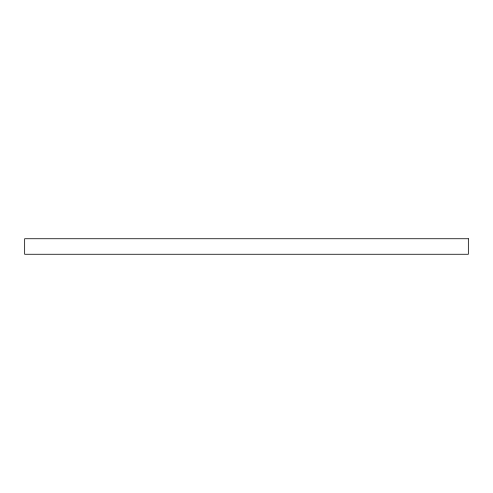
<?xml version="1.0" encoding="UTF-8"?>
<svg xmlns="http://www.w3.org/2000/svg" width="493" height="493" viewBox="0 0 493 493"><rect width="100%" height="100%" fill="white"/><g stroke="black" fill="none" stroke-linecap="round" stroke-linejoin="round"><path stroke-width="0.74" d="M468.35 238.735L24.65 238.735L24.65 254.265L468.35 254.265L468.35 238.735"/></g></svg>
